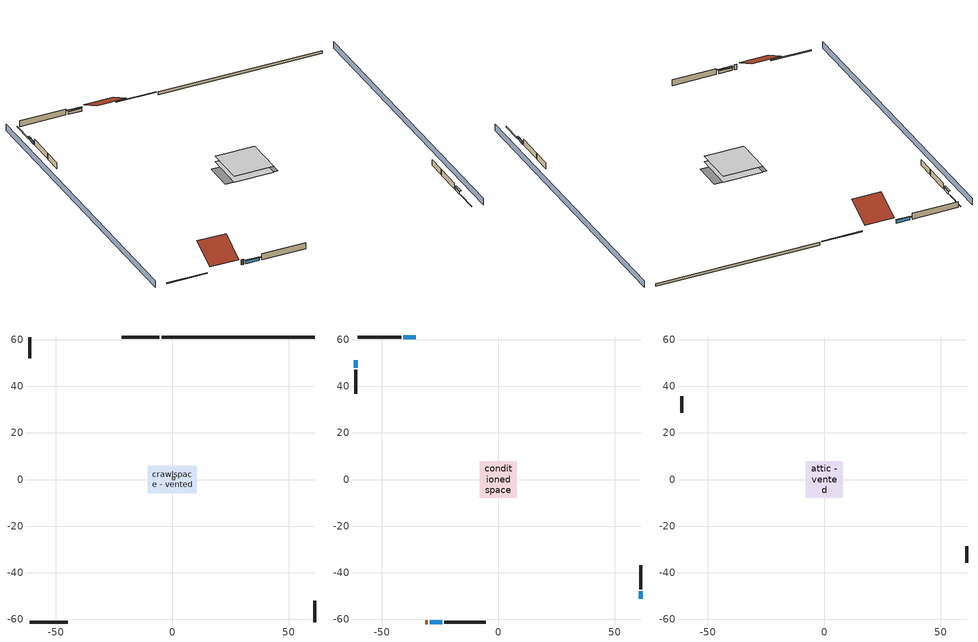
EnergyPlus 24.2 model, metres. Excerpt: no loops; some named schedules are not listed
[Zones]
central ac and furnace airloop ret air zone
 floor adiabatic (AdiabaticConst): 0,0 0,1 1,1 1,0 z0
 wall adiabatic (AdiabaticConst): 0,1 0,0 1,0 1,1 0,1 z0:1
 ceiling adiabatic (AdiabaticConst): 1,0 1,1 0,1 0,0 z1
crawlspace - vented
 floor foundation (Slab1 construction): -10.58,-5.88 -10.58,5.88 10.58,5.88 10.58,-5.88 z-0.91
 wall outside (RimJoist1 construction): -5.49,61.28 -21.8,61.28 z0.3:0.61
 wall outside (RimJoist2 construction): 61.28,-61.28 61.28,-52.22 z0.3:0.61
 wall outside (RimJoist3 construction): -61.28,-61.28 -44.97,-61.28 z0.3:0.61
 wall outside (RimJoist4 construction): -61.28,61.28 -61.28,52.22 z0.3:0.61
 wall foundation (FoundationWall1 construction): 61.28,61.28 -4.56,61.28 z-0.91:0.3
conditioned space
 floor to crawlspace - vented (Floor1 construction): -7.89,-7.89 -7.89,7.89 7.89,7.89 7.89,-7.89 z0.3
 wall outside (AdiabaticWallConstruction 1): -31.32,-61.28 -30.4,-61.28 z0.3:2.34
 wall outside (AdiabaticWallConstruction): -35.45,61.28 -40.8,61.28 / -29.48,-61.28 -24.12,-61.28 z0.3:1.46; 61.28,-51.29 61.28,-48.07 / -61.28,51.29 -61.28,48.07 z0.3:1.37
 wall outside (Wall1 construction): -41.73,61.28 -60.35,61.28 z0.3:2.74
 wall outside (Wall2 construction): 61.28,-47.14 61.28,-36.79 z0.3:2.74
 wall outside (Wall3 construction): -23.2,-61.28 -5.34,-61.28 z0.3:2.74
 wall outside (Wall4 construction): -61.28,47.14 -61.28,36.79 z0.3:2.74
 window (WindowConstruction): -35.45,61.28 -40.8,61.28 z0.3:1.46
 window (WindowConstruction 1): 61.28,-51.29 61.28,-48.07 z0.3:1.37
 window (WindowConstruction 2): -29.47,-61.28 -24.12,-61.28 z0.3:1.46
 window (WindowConstruction 3): -61.28,51.29 -61.28,48.07 z0.3:1.37
 door (Door): -31.32,-61.28 -30.4,-61.28 z0.3:2.34
attic - vented
 floor to conditioned space (Floor2 construction Reversed): -7.89,-7.89 -7.89,7.89 7.89,7.89 7.89,-7.89 z2.74
 wall outside (Wall5 construction): 61.28,-35.87 61.28,-28.78 z0.3:2.74
 wall outside (Wall6 construction): -61.28,35.87 -61.28,28.78 z0.3:2.74
 roof outside (Roof1 construction): -34.52,61.28,2.74 -34.52,50.73,8.02 -22.73,50.73,8.02 -22.73,61.28,2.74
 roof outside (Roof2 construction): -32.25,-61.28,2.74 -32.25,-50.73,8.02 -44.04,-50.73,8.02 -44.04,-61.28,2.74
shading: -65.85,61.28 -65.85,-61.28 / 65.85,-61.28 65.85,61.28 z0:2.74; -41.1,61.28 -35.14,61.28 -35.14,61.89 -41.1,61.89 z1.77; 61.28,-47.77 61.28,-51.6 61.89,-51.6 61.89,-47.77 z1.68; -23.82,-61.28 -29.78,-61.28 -29.78,-61.89 -23.82,-61.89 z1.77; -61.28,47.77 -61.28,51.6 -61.89,51.6 -61.89,47.77 z1.68
[Building]
Building 1: Terrain=Suburbs
[Site:Location]
Portland Intl Arpt_OR: Latitude {deg}=45.59; Longitude {deg}=-122.6; Time Zone {hr}=-8; Elevation {m}=33; Keep Site Location Information=Yes
[Site:GroundTemperature:Shallow]
10.2558, 8.96328, 8.85977, 9.47314, 11.9355, 14.3863, 16.5111, 17.8571, 17.9714, 16.8767, 14.8061, 12.4304
[Site:WaterMainsTemperature]
Calculation Method=Schedule; Temperature Schedule=mains temperature schedule
[Material] Roughness=Rough; Thermal Absorptance=0.9
Name | Thickness {m} | Conductivity {W/m-K} | Density {kg/m3} | Specific Heat {J/kg-K} | Solar Absorptance | Visible Absorptance
asphalt or fiberglass shingles | 0.00635 | 0.162714 | 1121.4 | 1465.45 | 0.85 | 0.85
brick veneer | 0.1016 | 0.793375 | 1762.2 | 795.53 | 0.5 | 0.5
ceiling loosefill ins | 0.0846667 | 0.0480833 | 16.02 | 1046.75 | 0.7 | 0.7
ceiling stud and cavity | 0.1397 | 0.0920385 | 65.682 | 1177.47 | 0.7 | 0.7
concrete 8.0 in. | 0.2032 | 1.803125 | 2242.8 | 837.4 | 0.7 | 0.7
door material | 0.04445 | 0.0612267 | 512.64 | 1214.23 | 0.7 | 0.7
floor covering | 0.0127 | 0.0433444 | 54.468 | 1339.84 | 0.6 | 0.6
floor stud and cavity | 0.1397 | 0.923637 | 92.3553 | 1139.71 | 0.7 | 0.7
furniture material conditioned space 1 | 0.1524 | 0.115458 | 640.8 | 1214.23 | 0.6 | 0.6
gypsum board | 0.0127 | 0.160291 | 801 | 837.4 | 0.6 | 0.6
osb sheathing 0.5 in. | 0.0127 | 0.115458 | 512.64 | 1214.23 | 0.6 | 0.6
osb sheathing 0.5 in. 1 | 0.0127 | 0.115458 | 512.64 | 1214.23 | 0.7 | 0.7
osb sheathing 0.75 in. | 0.01905 | 0.115458 | 512.64 | 1214.23 | 0.7 | 0.7
rim joist stud and cavity | 0.0508 | 0.180795 | 50.32683 | 1063.81 | 0.6 | 0.6
roof rigid ins | 0.00281632 | 0.029427 | 32.04 | 1214.23 | 0.7 | 0.7
soil 0.5 in. | 0.0127 | 1.3848 | 1842.3 | 418.7 | 0.7 | 0.7
wall rigid ins | 0.512978 | 0.029427 | 32.04 | 1214.23 | 0.7 | 0.7
wall stud and cavity | 0.1397 | 0.558292 | 139.0536 | 1170.24 | 0.7 | 0.7
wall stud and cavity 1 | 0.1397 | 0.447971 | 139.0536 | 1170.24 | 0.6 | 0.6
wall stud and cavity 2 | 0.0889 | 0.380278 | 52.3479 | 1209.89 | 0.7 | 0.7
wall stud and cavity 3 | 0.0889 | 0.391764 | 83.0341 | 1211.67 | 0.7 | 0.7
wood siding; wood siding 1 | 0.0254 | 0.102417 | 544.68 | 1172.36 | 0.7 | 0.7
[Material:NoMass]
Adiabatic: Roughness=Rough; Thermal Resistance {m2-K/W}=176.1; Thermal Absorptance=0.9; Solar Absorptance=0.7; Visible Absorptance=0.7
[WindowMaterial:SimpleGlazingSystem]
WindowMaterial: U-Factor {W/m2-K}=4.31528; Solar Heat Gain Coefficient=0.67
[Construction]
AdiabaticConst: Adiabatic
AdiabaticWallConstruction: wood siding, wall rigid ins, wall stud and cavity 2, gypsum board
AdiabaticWallConstruction 1: wood siding 1, wall rigid ins, wall stud and cavity 2, gypsum board
Door: door material
Floor1 construction: floor stud and cavity, osb sheathing 0.75 in., floor covering
Floor2 construction Reversed: gypsum board, ceiling stud and cavity, ceiling loosefill ins
FoundationWall1 construction: concrete 8.0 in.
furniture construction conditioned space 1: furniture material conditioned space 1
PartitionWallConstruction: gypsum board, wall stud and cavity 3, gypsum board
RimJoist1 construction; RimJoist2 construction; RimJoist3 construction; RimJoist4 construction: brick veneer, rim joist stud and cavity
Roof1 construction; Roof2 construction: asphalt or fiberglass shingles, roof rigid ins, osb sheathing 0.5 in.
Slab1 construction: soil 0.5 in.
Wall1 construction; Wall2 construction; Wall3 construction; Wall4 construction: brick veneer, osb sheathing 0.5 in. 1, wall stud and cavity, gypsum board
Wall5 construction; Wall6 construction: brick veneer, osb sheathing 0.5 in. 1, wall stud and cavity 1
WindowConstruction; WindowConstruction 1; WindowConstruction 2; WindowConstruction 3: WindowMaterial
[Zone] Multiplier=1
Name | Volume {m3} | Part of Total Floor Area
attic - vented | 292.499 | Yes
central ac and furnace airloop ret air zone | 1 | No
conditioned space | 606.66 | Yes
crawlspace - vented | 303.33 | Yes
[Space]
Name | Zone | Volume {m3} | Space Type
attic - vented 1 | attic - vented | 292.499
central ac and furnace airloop ret air space | central ac and furnace airloop ret air zone |  | Plenum Space Type
conditioned space 1 | conditioned space | 606.66
crawlspace - vented 1 | crawlspace - vented | 303.33
[ZoneInfiltration:EffectiveLeakageArea]
infil attic - vented 1: Zone or Space=attic - vented 1; Schedule=Always On Discrete; Effective Air Leakage Area {cm2}=8292.32; Stack Coefficient=0.000245261; Wind Coefficient=3.91895e-05
[ZoneMixing] Schedule=Always On Continuous; Design Flow Rate Calculation Method=Flow/Zone; Design Flow Rate {m3/s}=0
Name | Zone or Space | Source Zone or Space
whole house fan mix | attic - vented | conditioned space
central ac and furnace airloop_0 ZoneMixDZToCond mix | conditioned space | crawlspace - vented
central ac and furnace airloop_0 ZoneMixCondToDZ mix | crawlspace - vented | conditioned space
[SpaceList]
Plenum Space Type: central ac and furnace airloop ret air space
[OtherEquipment] Design Level Calculation Method=EquipmentLevel
Name | Fuel Type | Zone or ZoneList or Space or SpaceList | Schedule | Design Level {W} | Fraction Latent | Fraction Radiant | Fraction Lost
central ac and furnace airloop_0 RetCondToRP; central ac and furnace airloop_0 RetSensLkToRP | None | central ac and furnace airloop ret air space | Always On Discrete | 0 | 0 | 0 | 0
central ac and furnace airloop_0 RetLatLkToRP | None | central ac and furnace airloop ret air space | Always On Discrete | 0 | 1 | 0 | 0
central ac and furnace airloop_0 SupCondToLv; central ac and furnace airloop_0 SupSensLkToCond; mech vent house fan sensible load; water heater sens | None | conditioned space 1 | Always On Discrete | 0 | 0 | 0 | 0
central ac and furnace airloop_0 SupLatLkToCond; mech vent house fan latent load; water heater lat | None | conditioned space 1 | Always On Discrete | 0 | 1 | 0 | 0
clothes dryer 1 | Electricity | conditioned space 1 | clothes_dryer | 0 | 0.015 | 0.081 | 0.85
cooking range 1 | Electricity | conditioned space 1 | cooking_range | 0 | 0.08 | 0.432 | 0.2
general water use latent | None | conditioned space 1 | general water use schedule | 25.6591 | 1 | 0 | 0
general water use sensible | None | conditioned space 1 | general water use schedule | -25.2881 | 0 | 0.6 | 0
water heater energy adjustment1 | Electricity | conditioned space 1 | Always On Discrete | 0.01 | 0 | 0 | 1
central ac and furnace airloop_0 RetCondToDZ; central ac and furnace airloop_0 SupCondToDZ; central ac and furnace airloop_0 SupSensLkToDZ | None | crawlspace - vented 1 | Always On Discrete | 0 | 0 | 0 | 0
central ac and furnace airloop_0 SupLatLkToDZ | None | crawlspace - vented 1 | Always On Discrete | 0 | 1 | 0 | 0
[SurfaceProperty:IncidentSolarMultiplier] Incident Solar Multiplier=1; Incident Solar Multiplier Schedule=trans schedule winter=0.85 summer=0.7
Window1; Window2; Window3; Window4
[InternalMass] Zone or ZoneList=conditioned space; Space or SpaceList=conditioned space 1
Name | Construction | Surface Area {m2}
furniture mass conditioned space 1 | furniture construction conditioned space 1 | 99.51774
partition wall mass | PartitionWallConstruction | 248.794
[Lights]
interior lighting: Zone or ZoneList or Space or SpaceList=conditioned space 1; Schedule=lighting_interior; Design Level Calculation Method=LightingLevel; Lighting Level {W}=372.578; Return Air Fraction=0; Fraction Radiant=0.6; Fraction Visible=0.2; Fraction Replaceable=1
[People]
occupants: Zone or ZoneList or Space or SpaceList=conditioned space 1; Number of People Schedule=occupants; Number of People Calculation Method=People; Number of People=1; Fraction Radiant=0.314171; Sensible Heat Fraction=0.56303; Activity Level Schedule=occupants activity schedule; Carbon Dioxide Generation Rate {m3/s-W}=0; Enable ASHRAE 55 Comfort Warnings=No; Mean Radiant Temperature Calculation Type=EnclosureAveraged
[ElectricEquipment] Zone or ZoneList or Space or SpaceList=conditioned space 1; Design Level Calculation Method=EquipmentLevel
Name | Schedule | Design Level {W} | Fraction Latent | Fraction Radiant | Fraction Lost
ceiling fan | ceiling_fan | 17.5563 | 0 | 0.558 | 0
clothes dryer | clothes_dryer | 5879.52 | 0.015 | 0.081 | 0.85
clothes washer | clothes_washer | 849.131 | 0.03 | 0.162 | 0.7
cooking range | cooking_range | 2328.35 | 0.08 | 0.432 | 0.2
freezer | freezer schedule | 194.914 | 0 | 0.6 | 0
fridge | fridge schedule | 49.4292 | 0 | 0.6 | 0
mech vent bath fan 0 | mech vent bath fan 0 schedule | 30 | 0 | 0 | 1
mech vent house fan | mech vent house fan schedule | 0 | 0 | 0 | 1
mech vent house fan cfis | mech vent house fan cfis schedule | 0 | 0 | 0 | 0
mech vent range fan 0 | mech vent range fan 0 schedule | 30 | 0 | 0 | 1
misc plug loads | plug_loads_other | 338.852 | 0.021 | 0.558 | 0.049
misc tv | plug_loads_tv | 399.292 | 0 | 0.6 | 0
whole house fan | Always On Discrete | 0 | 0 | 0 | 1
[ZoneInfiltration:DesignFlowRate] Schedule=Always On Discrete
Name | Zone or ZoneList or Space or SpaceList | Design Flow Rate Calculation Method | Design Flow Rate {m3/s} | Air Changes per Hour {1/hr} | Constant Term Coefficient | Temperature Term Coefficient | Velocity Term Coefficient | Velocity Squared Term Coefficient
infil flow; natural vent flow; whole house fan flow | conditioned space 1 | Flow/Zone | 0
crawlspace_vented 1 duct leakage imbalance infil flow | crawlspace - vented 1 | Flow/Zone | 0
infil crawlspace - vented 1 | crawlspace - vented 1 | AirChanges/Hour |  | 2.6013 | 1 | 0 | 0 | 0
[SurfaceProperty:ExposedFoundationPerimeter]
Slab1: Exposed Perimeter Calculation Method=TotalExposedPerimeter; Total Exposed Perimeter {m}=65.8368
[AvailabilityManager:Scheduled]
central ac and furnace airloop Availability Manager: Schedule=Always On Discrete
[AirLoopHVAC:ReturnPlenum]
Air Loop HVAC Return Plenum 1: Zone=central ac and furnace airloop ret air zone
[Foundation:Kiva]
Foundation Kiva 1: Initial Indoor Air Temperature {C}=8.58325; Wall Height Above Grade {m}=0.3048; Wall Depth Below Slab {m}=0.2032
[Foundation:Kiva:Settings]
Soil Conductivity {W/m-K}=1.3848; Soil Density {kg/m3}=1842.3; Soil Specific Heat {J/kg-K}=418.7; Ground Solar Absorptivity=0.9; Ground Thermal Absorptivity=0.9; Ground Surface Roughness {m}=0.03; Far-Field Width {m}=40; Deep-Ground Boundary Condition=ZeroFlux; Deep-Ground Depth {m}=40; Minimum Cell Dimension {m}=0.2; Maximum Cell Growth Coefficient=3; Simulation Timestep=Timestep
[Exterior:Lights]
exterior lighting: Schedule=exterior lighting schedule; Design Level {W}=8.97151
[EnergyManagementSystem:GlobalVariable]
central_ac_and_furnace_airloop_0_DuctImbalLkExhFanEquivCond
central_ac_and_furnace_airloop_0_DuctImbalLkExhFanEquivDZ
central_ac_and_furnace_airloop_0_DuctImbalLkSupFanEquivCond
central_ac_and_furnace_airloop_0_DuctImbalLkSupFanEquivDZ
central_ac_and_furnace_airloop_0_DZ_T
central_ac_and_furnace_airloop_0_DZ_W
central_ac_and_furnace_airloop_0_RetCondToDZ
central_ac_and_furnace_airloop_0_RetCondToRP
central_ac_and_furnace_airloop_0_RetLatLkToRP
central_ac_and_furnace_airloop_0_RetSensLkToRP
central_ac_and_furnace_airloop_0_SupCondToDZ
central_ac_and_furnace_airloop_0_SupCondToLv
central_ac_and_furnace_airloop_0_SupLatLkToCond
central_ac_and_furnace_airloop_0_SupLatLkToDZ
central_ac_and_furnace_airloop_0_SupSensLkToCond
central_ac_and_furnace_airloop_0_SupSensLkToDZ
central_ac_and_furnace_airloop_0_ZoneMixCondToDZ
central_ac_and_furnace_airloop_0_ZoneMixDZToCond
central_ac_and_furnace_airloop_AH_MFR
central_ac_and_furnace_airloop_AH_Tout
central_ac_and_furnace_airloop_AH_VFR
central_ac_and_furnace_airloop_AH_Wout
central_ac_and_furnace_airloop_Fan_RTF
central_ac_and_furnace_airloop_RA_T
central_ac_and_furnace_airloop_Ra_W
infil_program_Qfan
infil_program_Qinf
natural_vent_program_Qnv
natural_vent_program_Qwhf
[EnergyManagementSystem:Sensor]
Name | Output:Variable or Output:Meter Index Key | Output:Variable or Output:Meter
airflow_gain | infil flow | Infiltration Sensible Heat Gain Energy
airflow_gain_1 | natural vent flow | Infiltration Sensible Heat Gain Energy
airflow_gain_2 | whole house fan flow | Infiltration Sensible Heat Gain Energy
airflow_loss | infil flow | Infiltration Sensible Heat Loss Energy
airflow_loss_1 | natural vent flow | Infiltration Sensible Heat Loss Energy
airflow_loss_2 | whole house fan flow | Infiltration Sensible Heat Loss Energy
central_ac_and_furnace_airloop_0_DZ_T_s | crawlspace - vented | Zone Air Temperature
central_ac_and_furnace_airloop_0_DZ_W_s | crawlspace - vented | Zone Mean Air Humidity Ratio
central_ac_and_furnace_airloop_AH_MFR_s | Node 6 | System Node Mass Flow Rate
central_ac_and_furnace_airloop_AH_Tout_s | Node 6 | System Node Temperature
central_ac_and_furnace_airloop_AH_VFR_s | Node 6 | System Node Current Density Volume Flow Rate
central_ac_and_furnace_airloop_AH_Wout_s | Node 6 | System Node Humidity Ratio
central_ac_and_furnace_airloop_RA_T_s | Node 9 | System Node Temperature
central_ac_and_furnace_airloop_Ra_W_s | Node 9 | System Node Humidity Ratio
clg_load_cond |  | Cooling:EnergyTransfer:Zone:CONDITIONED SPACE
clg_load_duct |  | Cooling:EnergyTransfer:Zone:CENTRAL AC AND FURNACE AIRLOOP RET AIR ZONE
clg_sp_s; clg_sp_s_1 | cooling setpoint | Schedule Value
clothes_dryer_exhaust_0_sch_s | clothes_dryer | Schedule Value
cool_season | cooling season schedule | Schedule Value
ducts_conv | central ac and furnace airloop_0 RetCondToRP | Other Equipment Convective Heating Energy
ducts_conv_1 | central ac and furnace airloop_0 RetLatLkToRP | Other Equipment Convective Heating Energy
ducts_conv_2 | central ac and furnace airloop_0 RetSensLkToRP | Other Equipment Convective Heating Energy
ducts_conv_3 | central ac and furnace airloop_0 SupCondToLv | Other Equipment Convective Heating Energy
ducts_conv_4 | central ac and furnace airloop_0 SupLatLkToCond | Other Equipment Convective Heating Energy
ducts_conv_5 | central ac and furnace airloop_0 SupSensLkToCond | Other Equipment Convective Heating Energy
ducts_rad | central ac and furnace airloop_0 RetCondToRP | Other Equipment Radiant Heating Energy
ducts_rad_1 | central ac and furnace airloop_0 RetLatLkToRP | Other Equipment Radiant Heating Energy
ducts_rad_2 | central ac and furnace airloop_0 RetSensLkToRP | Other Equipment Radiant Heating Energy
ducts_rad_3 | central ac and furnace airloop_0 SupCondToLv | Other Equipment Radiant Heating Energy
ducts_rad_4 | central ac and furnace airloop_0 SupLatLkToCond | Other Equipment Radiant Heating Energy
ducts_rad_5 | central ac and furnace airloop_0 SupSensLkToCond | Other Equipment Radiant Heating Energy
htg_load_cond |  | Heating:EnergyTransfer:Zone:CONDITIONED SPACE
htg_load_duct |  | Heating:EnergyTransfer:Zone:CENTRAL AC AND FURNACE AIRLOOP RET AIR ZONE
htg_sp_s; htg_sp_s_1 | heating setpoint | Schedule Value
ig_ee_conv | ceiling fan | Electric Equipment Convective Heating Energy
ig_ee_conv_1 | clothes dryer | Electric Equipment Convective Heating Energy
ig_ee_conv_3 | cooking range | Electric Equipment Convective Heating Energy
ig_ee_conv_4 | freezer | Electric Equipment Convective Heating Energy
ig_ee_conv_5 | fridge | Electric Equipment Convective Heating Energy
ig_ee_conv_6 | misc plug loads | Electric Equipment Convective Heating Energy
ig_ee_conv_7 | misc tv | Electric Equipment Convective Heating Energy
ig_ee_conv_8 | whole house fan | Electric Equipment Convective Heating Energy
ig_ee_rad | ceiling fan | Electric Equipment Radiant Heating Energy
ig_ee_rad_1 | clothes dryer | Electric Equipment Radiant Heating Energy
ig_ee_rad_3 | cooking range | Electric Equipment Radiant Heating Energy
ig_ee_rad_4 | freezer | Electric Equipment Radiant Heating Energy
ig_ee_rad_5 | fridge | Electric Equipment Radiant Heating Energy
ig_ee_rad_6 | misc plug loads | Electric Equipment Radiant Heating Energy
ig_ee_rad_7 | misc tv | Electric Equipment Radiant Heating Energy
ig_ee_rad_8 | whole house fan | Electric Equipment Radiant Heating Energy
ig_lgt_conv | interior lighting | Lights Convective Heating Energy
ig_lgt_rad | interior lighting | Lights Radiant Heating Energy
ig_lgt_vis | interior lighting | Lights Visible Radiation Heating Energy
ig_oe_conv | clothes dryer 1 | Other Equipment Convective Heating Energy
ig_oe_conv_1 | cooking range 1 | Other Equipment Convective Heating Energy
ig_oe_conv_2 | general water use latent | Other Equipment Convective Heating Energy
ig_oe_conv_3 | general water use sensible | Other Equipment Convective Heating Energy
ig_oe_conv_4 | water heater energy adjustment1 | Other Equipment Convective Heating Energy
ig_oe_conv_5 | water heater lat | Other Equipment Convective Heating Energy
ig_oe_conv_6 | water heater sens | Other Equipment Convective Heating Energy
ig_oe_rad | clothes dryer 1 | Other Equipment Radiant Heating Energy
ig_oe_rad_1 | cooking range 1 | Other Equipment Radiant Heating Energy
ig_oe_rad_2 | general water use latent | Other Equipment Radiant Heating Energy
ig_oe_rad_3 | general water use sensible | Other Equipment Radiant Heating Energy
ig_oe_rad_4 | water heater energy adjustment1 | Other Equipment Radiant Heating Energy
ig_oe_rad_5 | water heater lat | Other Equipment Radiant Heating Energy
ig_oe_rad_6 | water heater sens | Other Equipment Radiant Heating Energy
ig_ppl_conv | occupants | People Convective Heating Energy
ig_ppl_rad | occupants | People Radiant Heating Energy
im_conv | furniture mass conditioned space 1 | Surface Inside Face Convection Heat Gain Energy
im_conv_1 | partition wall mass | Surface Inside Face Convection Heat Gain Energy
im_ig | furniture mass conditioned space 1 | Surface Inside Face Internal Gains Radiation Heat Gain Energy
im_ig_1 | partition wall mass | Surface Inside Face Internal Gains Radiation Heat Gain Energy
im_lgt | furniture mass conditioned space 1 | Surface Inside Face Lights Radiation Heat Gain Energy
im_lgt_1 | partition wall mass | Surface Inside Face Lights Radiation Heat Gain Energy
im_sol | furniture mass conditioned space 1 | Surface Inside Face Solar Radiation Heat Gain Energy
im_sol_1 | partition wall mass | Surface Inside Face Solar Radiation Heat Gain Energy
im_surf | furniture mass conditioned space 1 | Surface Inside Face Net Surface Thermal Radiation Heat Gain Energy
im_surf_1 | partition wall mass | Surface Inside Face Net Surface Thermal Radiation Heat Gain Energy
mech_vent_bath_fan_0_sch_s | mech vent bath fan 0 schedule | Schedule Value
mech_vent_range_fan_0_sch_s | mech vent range fan 0 schedule | Schedule Value
mv_conv | mech vent bath fan 0 | Electric Equipment Convective Heating Energy
mv_conv_1 | mech vent house fan | Electric Equipment Convective Heating Energy
mv_conv_2 | mech vent house fan cfis | Electric Equipment Convective Heating Energy
mv_conv_3 | mech vent range fan 0 | Electric Equipment Convective Heating Energy
mv_conv_4 | mech vent house fan latent load | Other Equipment Convective Heating Energy
mv_conv_5 | mech vent house fan sensible load | Other Equipment Convective Heating Energy
mv_rad | mech vent bath fan 0 | Electric Equipment Radiant Heating Energy
mv_rad_1 | mech vent house fan | Electric Equipment Radiant Heating Energy
mv_rad_2 | mech vent house fan cfis | Electric Equipment Radiant Heating Energy
mv_rad_3 | mech vent range fan 0 | Electric Equipment Radiant Heating Energy
mv_rad_4 | mech vent house fan latent load | Other Equipment Radiant Heating Energy
mv_rad_5 | mech vent house fan sensible load | Other Equipment Radiant Heating Energy
natural_vent_s | natural vent schedule | Schedule Value
out_pb_s |  | Site Outdoor Air Barometric Pressure
out_wt_s |  | Site Outdoor Air Humidity Ratio
site_vw_s |  | Site Wind Speed
ss_back_out | Window1 | Surface Window Shortwave from Zone Back Out Window Heat Transfer Rate
ss_back_out_1 | Window2 | Surface Window Shortwave from Zone Back Out Window Heat Transfer Rate
ss_back_out_2 | Window3 | Surface Window Shortwave from Zone Back Out Window Heat Transfer Rate
ss_back_out_3 | Window4 | Surface Window Shortwave from Zone Back Out Window Heat Transfer Rate
ss_conv | Door1 | Surface Inside Face Convection Heat Gain Energy
ss_conv_1 | Window1 | Surface Inside Face Convection Heat Gain Energy
ss_conv_2 | Window2 | Surface Inside Face Convection Heat Gain Energy
ss_conv_3 | Window3 | Surface Inside Face Convection Heat Gain Energy
ss_conv_4 | Window4 | Surface Inside Face Convection Heat Gain Energy
ss_ig | Door1 | Surface Inside Face Internal Gains Radiation Heat Gain Energy
ss_ig_1 | Window1 | Surface Inside Face Internal Gains Radiation Heat Gain Energy
ss_ig_2 | Window2 | Surface Inside Face Internal Gains Radiation Heat Gain Energy
ss_ig_3 | Window3 | Surface Inside Face Internal Gains Radiation Heat Gain Energy
ss_ig_4 | Window4 | Surface Inside Face Internal Gains Radiation Heat Gain Energy
ss_lgt | Door1 | Surface Inside Face Lights Radiation Heat Gain Energy
ss_sol | Door1 | Surface Inside Face Solar Radiation Heat Gain Energy
ss_surf | Door1 | Surface Inside Face Net Surface Thermal Radiation Heat Gain Energy
ss_surf_1 | Window1 | Surface Inside Face Net Surface Thermal Radiation Heat Gain Energy
ss_surf_2 | Window2 | Surface Inside Face Net Surface Thermal Radiation Heat Gain Energy
ss_surf_3 | Window3 | Surface Inside Face Net Surface Thermal Radiation Heat Gain Energy
ss_surf_4 | Window4 | Surface Inside Face Net Surface Thermal Radiation Heat Gain Energy
ss_trans_in | Window1 | Surface Window Transmitted Solar Radiation Rate
ss_trans_in_1 | Window2 | Surface Window Transmitted Solar Radiation Rate
ss_trans_in_2 | Window3 | Surface Window Transmitted Solar Radiation Rate
ss_trans_in_3 | Window4 | Surface Window Transmitted Solar Radiation Rate
ss_trans_out | Window1 | Surface Inside Face Initial Transmitted Diffuse Transmitted Out Window Solar Radiation Rate
ss_trans_out_1 | Window2 | Surface Inside Face Initial Transmitted Diffuse Transmitted Out Window Solar Radiation Rate
ss_trans_out_2 | Window3 | Surface Inside Face Initial Transmitted Diffuse Transmitted Out Window Solar Radiation Rate
ss_trans_out_3 | Window4 | Surface Inside Face Initial Transmitted Diffuse Transmitted Out Window Solar Radiation Rate
s_conv | Floor1 | Surface Inside Face Convection Heat Gain Energy
s_conv_1 | Floor2 | Surface Inside Face Convection Heat Gain Energy
s_conv_2 | Wall1 | Surface Inside Face Convection Heat Gain Energy
